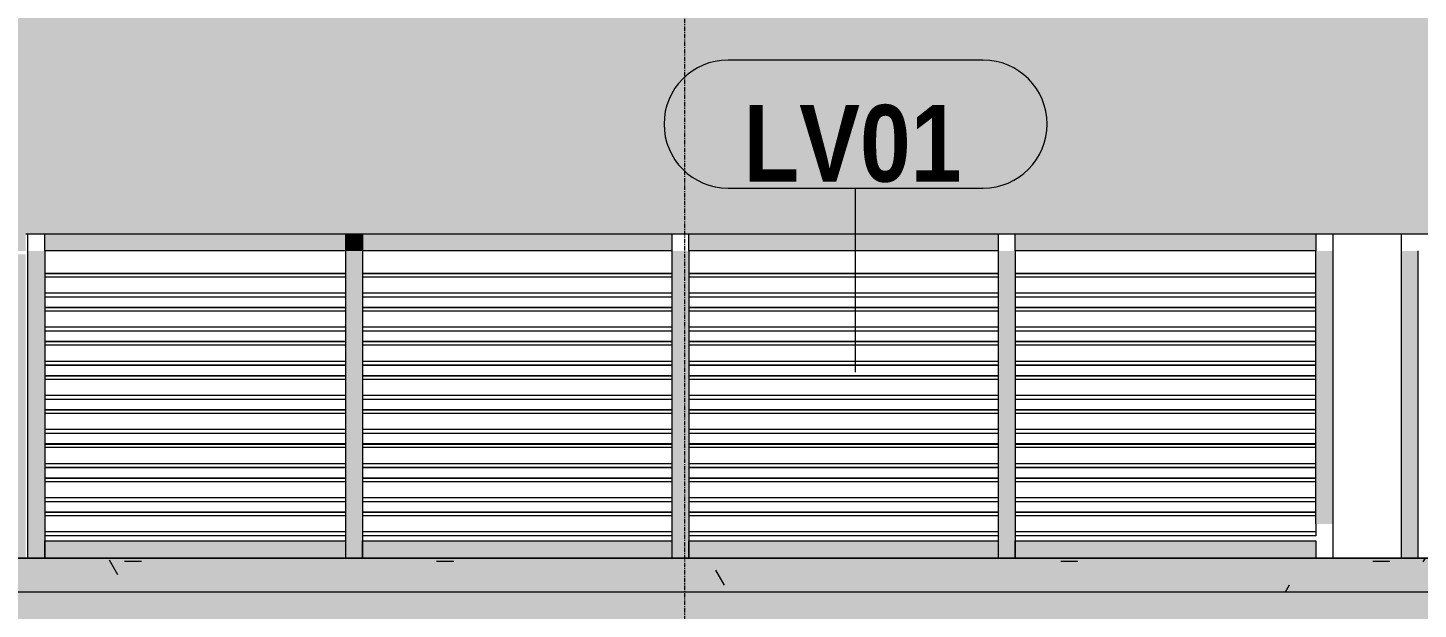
# Model space of a CAD drawing. Header units: millimetres. Extents: x 9199 to 175431, y -4466 to 35300.
# Drawn here: x 127776 to 131850, y 450 to 2154 of the extents above; entities that cross this region are included whole.
import ezdxf

# ---------------------------------------------------------------- set-up
doc = ezdxf.new("R2010")
doc.units = ezdxf.units.MM
doc.linetypes.add('Dash', pattern=[6, 3, -3])
doc.linetypes.add('Grid Line', pattern=[22.225, 12.7, -3.175, 3.175, -3.175])
for name, color, linetype, lineweight in [('0-2', 250, 'Continuous', 5), ('A-DETL-GENF-2', 9, 'Continuous', 9), ('A-DETL-THIN', 151, 'Continuous', 9), ('A-GLAZ-CWMG', 51, 'Continuous', 9), ('A-WALL', 113, 'Continuous', 9), ('A-WALL-IDEN', 211, 'Continuous', 9), ('A-WALL-PATT', 111, 'Continuous', 9), ('A-WALL-PATT-2', 111, 'Continuous', 5), ('C-PRKG', 70, 'Continuous', 9), ('C-PRKG-HDLN', 70, 'Dash', 9), ('S-COLS', 52, 'Continuous', 9), ('S-COLS-1', 7, 'Continuous', 9), ('S-GRID-1', 1, 'Grid Line', 9)]:
    doc.layers.add(name, color=color, linetype=linetype, lineweight=lineweight)
doc.styles.add('Arial_B', font='arialbd.ttf', dxfattribs={"width": 0.85, "height": 225})

# ---------------------------------------------------------------- blocks, each defined once
blk = doc.blocks.new('NCV_TKTC_KET CAU_rvt-2-TKCS_MẶT ĐỨNG HƯỚNG TÂY')
at = {"layer": 'S-COLS-1'}
blk.add_line((-53361.9, 600), (-53361.9, 1550), dxfattribs=at)
blk = doc.blocks.new('BAI XE PCCC - BAI XE PCCC-V160-TKCS_MẶT ĐỨNG HƯỚNG TÂY')
at = {"layer": 'C-PRKG'}
blk.add_line((-61486.3, 600), (-46486.3, 600), dxfattribs=at)
at = {"layer": 'C-PRKG-HDLN'}
for p, q in [((-46511.3, 600), (-61486.3, 600)), ((-61461.3, 600), (-46486.3, 600))]:
    blk.add_line(p, q, dxfattribs=at)
blk = doc.blocks.new('Rectangular Mullion - 50 x 100mm-3796681-TKCS_MẶT ĐỨNG HƯỚNG TÂY')
at = {"layer": 'A-GLAZ-CWMG'}
blk.add_hatch(color=256, dxfattribs=at).paths.add_polyline_path([(-53311.9, 1500), (-52431, 1500), (-52431, 1550), (-53311.9, 1550)])
for p, q in [((-53311.9, 1500), (-53311.9, 1550)), ((-52431, 1550), (-52431, 1500)), ((-52431, 1500), (-53311.9, 1500))]:
    blk.add_line(p, q, dxfattribs=at)
blk = doc.blocks.new('Rectangular Mullion - 50 x 100mm-3796682-TKCS_MẶT ĐỨNG HƯỚNG TÂY')
at = {"layer": 'A-GLAZ-CWMG'}
blk.add_hatch(color=256, dxfattribs=at).paths.add_polyline_path([(-50519.2, 1500), (-50519.2, 1550), (-51425.1, 1550), (-51425.1, 1500), (-51131, 1500)])
for p, q in [((-51425.1, 1500), (-51425.1, 1550)), ((-50519.2, 1550), (-50519.2, 1500)), ((-50519.2, 1500), (-51425.1, 1500))]:
    blk.add_line(p, q, dxfattribs=at)
blk = doc.blocks.new('Rectangular Mullion - 50 x 100mm-3796683-TKCS_MẶT ĐỨNG HƯỚNG TÂY')
at = {"layer": 'A-GLAZ-CWMG'}
blk.add_hatch(color=256, dxfattribs=at).paths.add_polyline_path([(-50072.8, 600), (-49588.3, 600), (-49588.3, 650), (-50469.2, 650), (-50469.2, 600)])
for p, q in [((-50469.2, 600), (-50469.2, 650)), ((-50469.2, 650), (-49588.3, 650)), ((-49588.3, 650), (-49588.3, 600))]:
    blk.add_line(p, q, dxfattribs=at)
blk = doc.blocks.new('Rectangular Mullion - 50 x 100mm-3796684-TKCS_MẶT ĐỨNG HƯỚNG TÂY')
at = {"layer": 'A-GLAZ-CWMG'}
blk.add_hatch(color=256, dxfattribs=at).paths.add_polyline_path([(-51425.1, 600), (-50519.2, 600), (-50519.2, 650), (-51425.1, 650)])
for p, q in [((-51425.1, 600), (-51425.1, 650)), ((-51425.1, 650), (-50519.2, 650)), ((-50519.2, 650), (-50519.2, 600))]:
    blk.add_line(p, q, dxfattribs=at)
blk = doc.blocks.new('Rectangular Mullion - 50 x 100mm-V168-TKCS_MẶT ĐỨNG HƯỚNG TÂY')
at = {"layer": 'A-GLAZ-CWMG'}
blk.add_hatch(color=256, dxfattribs=at).paths.add_polyline_path([(-21335.3, 600), (-21335.3, 700), (-21385.3, 700), (-21385.3, 600)])
blk.add_line((-21335.3, 700), (-21335.3, 600), dxfattribs=at)
blk = doc.blocks.new('Rectangular Mullion - 50 x 100mm-V169-TKCS_MẶT ĐỨNG HƯỚNG TÂY')
at = {"layer": 'A-GLAZ-CWMG'}
blk.add_hatch(color=256, dxfattribs=at).paths.add_polyline_path([(-21335.3, 700), (-21335.3, 800), (-21385.3, 800), (-21385.3, 700)])
blk.add_line((-21335.3, 800), (-21335.3, 700), dxfattribs=at)
blk = doc.blocks.new('Rectangular Mullion - 50 x 100mm-2333212-TKCS_MẶT ĐỨNG HƯỚNG TÂY')
at = {"layer": 'A-GLAZ-CWMG'}
blk.add_hatch(color=256, dxfattribs=at).paths.add_polyline_path([(-17604.9, 700), (-17586.9, 700), (-17586.9, 800), (-17636.9, 800), (-17636.9, 700)])
blk.add_line((-17636.9, 700), (-17636.9, 800), dxfattribs=at)
blk = doc.blocks.new('Rectangular Mullion - MULLION LA SACH-3796685-TKCS_MẶT ĐỨNG HƯỚNG TÂY')
at = {"layer": 'A-GLAZ-CWMG'}
for p, q in [((-49588.3, 734.3), (-50469.2, 734.3)), ((-49588.3, 733.3), (-50469.2, 733.3)), ((-49588.3, 733.2), (-50469.2, 733.2)), ((-49588.3, 723.5), (-50469.2, 723.5)), ((-49588.3, 700), (-49588.3, 676.5)), ((-49588.3, 676.5), (-50469.2, 676.5)), ((-49588.3, 665), (-50469.2, 665)), ((-49588.3, 664.8), (-50469.2, 664.8)), ((-49588.3, 676.5), (-49588.3, 665)), ((-49588.3, 665), (-49588.3, 664.8))]:
    blk.add_line(p, q, dxfattribs=at)
blk = doc.blocks.new('Rectangular Mullion - MULLION LA SACH-3796686-TKCS_MẶT ĐỨNG HƯỚNG TÂY')
at = {"layer": 'A-GLAZ-CWMG'}
for p, q in [((-50519.2, 734.3), (-51425.1, 734.3)), ((-50519.2, 733.3), (-51425.1, 733.3)), ((-50519.2, 733.2), (-51425.1, 733.2)), ((-50519.2, 723.5), (-51425.1, 723.5)), ((-50519.2, 676.5), (-51425.1, 676.5)), ((-50519.2, 665), (-51425.1, 665)), ((-50519.2, 664.8), (-51425.1, 664.8))]:
    blk.add_line(p, q, dxfattribs=at)
blk = doc.blocks.new('Rectangular Mullion - MULLION LA SACH-V174-TKCS_MẶT ĐỨNG HƯỚNG TÂY')
at = {"layer": 'A-GLAZ-CWMG'}
for p, q in [((-52431, 734.3), (-53311.9, 734.3)), ((-52431, 733.3), (-53311.9, 733.3)), ((-52431, 733.2), (-53311.9, 733.2)), ((-52431, 723.5), (-53311.9, 723.5)), ((-52431, 676.5), (-53311.9, 676.5)), ((-52431, 665), (-53311.9, 665)), ((-52431, 664.8), (-53311.9, 664.8))]:
    blk.add_line(p, q, dxfattribs=at)
blk = doc.blocks.new('Rectangular Mullion - 50 x 100mm-V171-TKCS_MẶT ĐỨNG HƯỚNG TÂY')
at = {"layer": 'A-GLAZ-CWMG'}
blk.add_hatch(color=256, dxfattribs=at).paths.add_polyline_path([(-18511.5, 600), (-18511.5, 700), (-18561.5, 700), (-18561.5, 600)])
for p, q in [((-18561.5, 700), (-18561.5, 600)), ((-18511.5, 700), (-18511.5, 600))]:
    blk.add_line(p, q, dxfattribs=at)
blk = doc.blocks.new('Rectangular Mullion - 50 x 100mm-2333205-TKCS_MẶT ĐỨNG HƯỚNG TÂY')
at = {"layer": 'A-GLAZ-CWMG'}
blk.add_hatch(color=256, dxfattribs=at).paths.add_polyline_path([(-13113.2, 2100), (-13113.2, 2200), (-13163.2, 2200), (-13163.2, 2100)])
for p, q in [((-13163.2, 2200), (-13163.2, 2100)), ((-13113.2, 2200), (-13113.2, 2100))]:
    blk.add_line(p, q, dxfattribs=at)
blk = doc.blocks.new('Rectangular Mullion - 50 x 100mm-3082126-TKCS_MẶT ĐỨNG HƯỚNG TÂY')
at = {"layer": 'A-GLAZ-CWMG'}
blk.add_hatch(color=256, dxfattribs=at).paths.add_polyline_path([(-20460.7, 1500), (-20410.7, 1500), (-20410.7, 1550), (-20460.7, 1550)])
for p, q in [((-20460.7, 1550), (-20460.7, 1500)), ((-20410.7, 1550), (-20410.7, 1500))]:
    blk.add_line(p, q, dxfattribs=at)
blk = doc.blocks.new('Rectangular Mullion - 50 x 100mm-3089669-TKCS_MẶT ĐỨNG HƯỚNG TÂY')
at = {"layer": 'A-GLAZ-CWMG'}
blk.add_hatch(color=256, dxfattribs=at).paths.add_polyline_path([(-57485.3, 600), (-57485.3, 700), (-57535.3, 700), (-57535.3, 600)])
blk.add_line((-57485.3, 600), (-57485.3, 700), dxfattribs=at)
blk = doc.blocks.new('Rectangular Mullion - 50 x 100mm-3089670-TKCS_MẶT ĐỨNG HƯỚNG TÂY')
at = {"layer": 'A-GLAZ-CWMG'}
blk.add_hatch(color=256, dxfattribs=at).paths.add_polyline_path([(-57485.3, 700), (-57485.3, 800), (-57535.3, 800), (-57535.3, 700)])
blk.add_line((-57485.3, 700), (-57485.3, 800), dxfattribs=at)
blk = doc.blocks.new('CTL_WALL TAG NO MARK - 10-2062273-TKCS_MẶT ĐỨNG HƯỚNG TÂY')
at = {"layer": 'A-WALL-IDEN'}
for p, q in [((-15159.4, 30418.1), (-15907, 30418.1)), ((-15907, 30043.1), (-15159.4, 30043.1))]:
    blk.add_line(p, q, dxfattribs=at)
for centre, start, end in [((-15907, 30230.6), 90, 270), ((-15159.4, 30230.6), 270, 90)]:
    blk.add_arc(centre, 187.5, start, end, dxfattribs=at)

msp = doc.modelspace()

# ---------------------------------------------------------------- hatches: boundary and pattern name
at = {"layer": 'A-DETL-GENF-2'}
h = msp.add_hatch(dxfattribs=at)
h.set_pattern_fill('FP_33', color=256, style=0, pattern_type=2)
h.set_pattern_definition([(0, (129582.6, 1200), (725.805, 725.805), [725.805, -725.805]), (0, (129582.6, 1472.2), (725.805, 725.805), [725.805, -725.805]), (0, (129582.6, 1744.35), (725.805, 725.805), [725.805, -725.805]), (90, (129673.3, 1835.1), (-725.805, 725.805), [725.805, -725.805]), (90, (129945.5, 1835.1), (-725.805, 725.805), [725.805, -725.805]), (90, (130217.7, 1835.1), (-725.805, 725.805), [725.805, -725.805])])
h.paths.add_polyline_path([(100378.3, -955.5), (168101.5, -955.5), (168101.5, 500), (100378.3, 500), (100378.3, -407.6)])
at = {"layer": 'A-WALL-PATT'}
h = msp.add_hatch(dxfattribs=at)
h.set_pattern_fill('FP_27', color=256, style=0, pattern_type=2)
h.set_pattern_definition([(0, (129582.6, 1200), (1219.2, 304.8), [50.29, -864.11, 50.29, -864.11, -4876.8]), (0, (129582.6, 1200), (1219.2, 304.8), [-1828.8, 50.292, -1778.508, 50.292, -864.108, -2133.6]), (0, (129582.6, 1200), (1219.2, 304.8), [-4572, 50.29, -559.31, 50.29, -1473.71]), (120, (130039.8, 1352.4), (-873.5645, 903.458), [50.29, -864.11, 50.29, -5740.91]), (120, (130039.8, 1352.4), (-873.5645, 903.458), [-964.69, -864.11, 50.29, -1778.51, -3048]), (120, (130039.8, 1352.4), (-873.5645, 903.458), [-3657.6, 50.29, -864.11, 50.29, -2083.31]), (120, (130039.8, 1352.4), (-873.5645, 903.458), [-4622.29, -559.31, 50.29, -1473.71]), (240, (130192.2, 1962), (-345.6355, -1208.258), [50.29, -864.11, 50.29, -5740.91]), (240, (130192.2, 1962), (-345.6355, -1208.258), [-964.69, -864.11, 50.29, -1778.51, -3048]), (240, (130192.2, 1962), (-345.6355, -1208.258), [-3657.6, 50.29, -864.11, 50.29, -2083.31]), (240, (130192.2, 1962), (-345.6355, -1208.258), [-4622.29, -559.31, 50.29, -1473.71])])
h.paths.add_polyline_path([(130007.2, 500), (140141.8, 500), (140141.8, 600), (119661.8, 600), (119661.8, 500), (128949, 500)])
h = msp.add_hatch(dxfattribs=at)
h.set_pattern_fill('FP_29', color=256, style=0, pattern_type=2)
h.set_pattern_definition([(349.695, (140390.804, 869.39), (3657.59817, -609.61005), [68.155, -6747.38]), (0, (140457.86, 857.2), (609.6, 609.6), [67.056, -542.544]), (18.435, (140524.92, 857.2), (1219.1992, 609.6016), [57.832, -1869.893]), (172.875, (140579.78, 875.49), (4267.1994, -609.59911), [49.148, -4865.604]), (174.806, (140531.01, 881.584), (6096.00395, -609.55472), [67.333, -6665.92]), (194.036, (140463.96, 887.68), (-1828.8022, -609.5924), [75.403, -2438.042]), (9.462, (140439.57, 869.39), (3048.00504, 609.5835), [37.081, -3670.971]), (353.66, (140476.15, 875.49), (-4876.8008, 609.58348), [55.202, -5464.96]), (185.711, (140531.01, 869.39), (-5486.39511, -609.63944), [61.264, -6065.139]), (168.69, (140470.05, 863.3), (2438.4, -609.6026), [31.084, -3077.279]), (354.806, (140335.94, 863.296), (-6096.00395, 609.55472), [67.333, -6665.92]), (348.69, (140403, 857.2), (-2438.4, 609.6026), [62.167, -3046.194]), (0, (140463.96, 845), (609.6, 609.6), [73.152, -536.448]), (20.556, (140537.11, 845.01), (3048.0001, 1219.19697), [52.084, -5156.34]), (3.814, (140585.876, 863.296), (8534.401155, 609.58889), [91.643, -9072.654]), (354.806, (140677.316, 869.39), (-6096.00395, 609.55472), [67.333, -6665.92]), (0, (140744.4, 863.3), (609.6, 609.6), [67.056, -542.544]), (5.194, (140201.83, 863.296), (6096.00395, 609.55472), [67.333, -6665.92]), (354.806, (140268.884, 869.39), (-6096.00395, 609.55472), [67.333, -6665.92]), (0, (140201.8, 875.5), (609.6, 609.6), [36.576, -573.024]), (5.194, (140238.404, 875.49), (6096.00395, 609.55472), [67.333, -6665.92]), (0, (140305.46, 881.6), (609.6, 609.6), [60.96, -548.64]), (10.305, (140366.42, 881.584), (-3657.59817, -609.61005), [68.155, -6747.38]), (5.194, (140433.476, 893.776), (6096.00395, 609.55472), [67.333, -6665.92]), (354.806, (140500.53, 899.87), (-6096.00395, 609.55472), [67.333, -6665.92]), (354.806, (140567.59, 893.776), (-6096.00395, 609.55472), [67.333, -6665.92]), (351.87, (140634.644, 887.68), (-3657.60043, 609.5929), [86.21, -4224.312]), (0, (140720, 875.5), (609.6, 609.6), [91.44, -518.16]), (347.471, (140695.604, 509.73), (3047.99888, -609.61085), [56.202, -5564.033]), (354.289, (140750.47, 497.536), (-5486.39511, 609.63944), [61.264, -6065.139]), (8.13, (140695.604, 509.73), (3657.60043, 609.5929), [43.105, -4267.418]), (9.462, (140738.28, 515.82), (3048.00504, 609.5835), [74.161, -3633.892]), (0, (140201.8, 528), (609.6, 609.6), [73.152, -536.448]), (350.538, (140274.98, 528.02), (-3048.00504, 609.5835), [37.081, -3670.971]), (201.801, (140311.56, 521.92), (1828.80447, 609.58684), [32.828, -3249.968]), (192.995, (140281.076, 509.73), (5486.39314, 1219.23746), [81.331, -8051.747]), (352.875, (140762.66, 509.73), (-4267.1994, 609.59911), [49.148, -4865.604]), (7.125, (140762.66, 509.73), (4267.1994, 609.59911), [49.148, -4865.604]), (0, (140201.8, 515.8), (609.6, 609.6), [48.768, -560.832]), (194.036, (140250.6, 515.82), (-1828.8022, -609.5924), [50.269, -2463.177]), (356.633, (140335.94, 534.112), (-9753.59439, 609.691875), [103.811, -10277.302]), (357.709, (140439.572, 528.016), (-14630.396648, 609.69909), [152.522, -15099.665]), (3.18, (140591.972, 521.92), (10363.19831, 609.63121), [109.897, -10879.823]), (9.462, (140701.7, 528.02), (3048.00504, 609.5835), [111.242, -3596.81]), (10.305, (140201.83, 473.15), (-3657.59817, -609.61005), [68.155, -6747.38]), (15.945, (140268.884, 485.34), (-2438.40422, -609.58315), [88.759, -4349.196]), (0, (140354.2, 509.7), (609.6, 609.6), [79.248, -530.352]), (351.87, (140433.48, 509.73), (-3657.60043, 609.5929), [86.21, -4224.312]), (3.576, (140518.82, 497.536), (9144.002965, 609.546796), [97.726, -9674.906]), (351.254, (140616.356, 503.63), (4267.20096, -609.58783), [80.18, -7937.856]), (345.964, (140695.6, 491.44), (-1828.8022, 609.5924), [75.403, -2438.042]), (0, (140768.76, 473.15), (609.6, 609.6), [42.672, -566.928]), (174.806, (140335.94, 534.11), (6096.00395, -609.55472), [134.665, -6598.587]), (355.236, (140201.83, 570.69), (-6705.59647, 609.64143), [146.811, -7193.745]), (0, (140348.13, 558.5), (609.6, 609.6), [140.208, -469.392]), (4.086, (140488.34, 558.496), (7924.79503, 609.65274), [171.123, -8385.02]), (0, (140659, 570.7), (609.6, 609.6), [152.4, -457.2]), (7.125, (140201.83, 442.67), (4267.1994, 609.59911), [147.443, -4767.311]), (6.34, (140348.13, 460.96), (4876.8008, 609.58348), [110.403, -5409.758]), (357.51, (140457.86, 473.152), (-13411.196973, 609.70439), [140.34, -13893.706]), (353.48, (140598.068, 467.056), (-15849.59217, 1828.855172), [214.749, -21260.135]), (3.013, (140201.83, 838.912), (10972.79715, 609.6408), [115.984, -11482.446]), (351.87, (140317.65, 845.01), (-3657.60043, 609.5929), [129.316, -4181.208]), (357.614, (140445.668, 826.72), (-14020.799432, 609.613717), [146.431, -14496.664]), (10.62, (140591.972, 820.624), (-6705.592456, -1219.239726), [99.236, -9824.334]), (0, (140689.5, 838.9), (609.6, 609.6), [121.92, -487.68]), (356.82, (140201.83, 912.064), (-10363.19831, 609.63121), [109.897, -10879.823]), (6.009, (140311.556, 905.968), (-6095.99899, -609.599175), [116.464, -11529.929]), (6.71, (140427.38, 918.16), (-5486.397345, -609.61573), [104.346, -10330.325]), (354.289, (140531.01, 930.35), (-5486.39511, 609.63944), [122.528, -6003.877]), (347.905, (140652.932, 918.16), (-5486.39487, 1219.22295), [87.281, -8640.862]), (9.462, (140738.28, 899.87), (3048.00504, 609.5835), [74.161, -3633.892]), (3.814, (140201.83, 796.24), (8534.401155, 609.58889), [91.643, -9072.654]), (347.196, (140293.268, 802.336), (-7924.80896, 1828.76326), [137.532, -13615.67]), (0, (140427.4, 771.86), (609.6, 609.6), [152.4, -457.2]), (5.44, (140579.78, 771.856), (-6705.60249, -609.560852), [128.595, -12730.932]), (6.71, (140707.796, 784.048), (-5486.397345, -609.61573), [104.346, -10330.325]), (0, (140201.8, 954.74), (609.6, 609.6), [103.632, -505.968]), (8.13, (140305.46, 954.74), (3657.60043, 609.5929), [172.421, -4138.102]), (357.614, (140476.148, 979.12), (-14020.799432, 609.613717), [146.431, -14496.664]), (354.472, (140622.452, 973.024), (12801.591011, -1219.302898), [189.859, -18796.025]), (6.843, (140201.828, 400), (-10363.195037, -1219.241277), [153.494, -15195.842]), (0, (140354.2, 418.3), (609.6, 609.6), [170.688, -438.912]), (356.348, (140524.916, 418.288), (-18897.604963, 1219.1266646), [287.095, -28422.422]), (0, (140201.8, 613.36), (609.6, 609.6), [146.304, -463.296]), (4.764, (140348.13, 613.36), (6705.59647, 609.64143), [146.811, -7193.745]), (358.152, (140494.436, 625.552), (-18287.996238, 609.724117), [189.074, -18718.355]), (357.274, (140683.412, 619.456), (-12192.004244, 609.534153), [128.161, -12687.945]), (354.806, (140201.83, 710.896), (-6096.00395, 609.55472), [134.665, -6598.587]), (0, (140335.94, 698.7), (609.6, 609.6), [195.072, -414.528]), (1.909, (140531.012, 698.704), (17678.401049, 609.553228), [182.982, -18115.176]), (3.576, (140713.892, 704.8), (9144.002965, 609.546796), [97.726, -9674.906])])
h.paths.add_polyline_path([(130007.2, 500), (140141.8, 500), (140141.8, 600), (119661.8, 600), (119661.8, 500), (128949, 500)])
at = {"layer": 'A-WALL-PATT-2'}
h = msp.add_hatch(color=256, dxfattribs=at)
h.paths.add_polyline_path([(127429.5, 600), (127770.2, 600), (127770.2, 1490), (127429.5, 1490), (127429.5, 688.4)])
h.paths.add_polyline_path([(127429.5, 1500), (127770.2, 1500), (127770.2, 1550), (132490.2, 1550), (132490.2, 2200), (124298.9, 2200), (124298.9, 1550), (127429.5, 1550)])

# ---------------------------------------------------------------- linework, layer by layer
at = {"layer": 'A-DETL-THIN'}
msp.add_line((168101.5, 500), (100378.3, 500), dxfattribs=at)
at = {"layer": 'A-WALL'}
for p, q in [((127770.2, 1550), (135623.6, 1550)), ((140751.8, 600), (101791.2, 600))]:
    msp.add_line(p, q, dxfattribs=at)
at = {"layer": 'A-WALL-IDEN'}
msp.add_line((130201.6, 1144.8), (130201.6, 1684.5), dxfattribs=at)
at = {"layer": 'S-COLS'}
for p, q in [((131599.9, 1550), (131599.9, 600)), ((131799.9, 1550), (131799.9, 600))]:
    msp.add_line(p, q, dxfattribs=at)
at = {"layer": 'S-GRID-1'}
for p, q in [((129701.2, 634.2), (129701.2, 30542.5)), ((129701.2, -3115.8), (129701.2, 634.2))]:
    msp.add_line(p, q, dxfattribs=at)

# ---------------------------------------------------------------- block references
at = {"layer": '0-2'}
msp.add_blockref('NCV_TKTC_KET CAU_rvt-2-TKCS_MẶT ĐỨNG HƯỚNG TÂY', (181138.2, 0), dxfattribs=at)
at = {"layer": 'A-GLAZ-CWMG'}
for name, p in [('Rectangular Mullion - 50 x 100mm-3796681-TKCS_MẶT ĐỨNG HƯỚNG TÂY', (181138.2, 0)), ('Rectangular Mullion - 50 x 100mm-3082126-TKCS_MẶT ĐỨNG HƯỚNG TÂY', (149167.9, 0)), ('Rectangular Mullion - 50 x 100mm-3796682-TKCS_MẶT ĐỨNG HƯỚNG TÂY', (180182.2, 0)), ('Rectangular Mullion - 50 x 100mm-3796682-TKCS_MẶT ĐỨNG HƯỚNG TÂY', (181138.2, 0)), ('Rectangular Mullion - 50 x 100mm-3796681-TKCS_MẶT ĐỨNG HƯỚNG TÂY', (183980.9, 0)), ('Rectangular Mullion - 50 x 100mm-V169-TKCS_MẶT ĐỨNG HƯỚNG TÂY', (149161.5, 700)), ('Rectangular Mullion - 50 x 100mm-2333205-TKCS_MẶT ĐỨNG HƯỚNG TÂY', (141870.4, -700)), ('Rectangular Mullion - 50 x 100mm-2333205-TKCS_MẶT ĐỨNG HƯỚNG TÂY', (142826.3, -700)), ('Rectangular Mullion - 50 x 100mm-2333205-TKCS_MẶT ĐỨNG HƯỚNG TÂY', (143782.2, -700)), ('Rectangular Mullion - 50 x 100mm-2333212-TKCS_MẶT ĐỨNG HƯỚNG TÂY', (149186.8, 700)), ('Rectangular Mullion - 50 x 100mm-3089670-TKCS_MẶT ĐỨNG HƯỚNG TÂY', (189335.2, 700)), ('Rectangular Mullion - MULLION LA SACH-V174-TKCS_MẶT ĐỨNG HƯỚNG TÂY', (181138.2, 700)), ('Rectangular Mullion - MULLION LA SACH-3796686-TKCS_MẶT ĐỨNG HƯỚNG TÂY', (180182.2, 700)), ('Rectangular Mullion - MULLION LA SACH-3796686-TKCS_MẶT ĐỨNG HƯỚNG TÂY', (181138.2, 700)), ('Rectangular Mullion - MULLION LA SACH-V174-TKCS_MẶT ĐỨNG HƯỚNG TÂY', (183980.9, 700)), ('Rectangular Mullion - 50 x 100mm-V169-TKCS_MẶT ĐỨNG HƯỚNG TÂY', (149161.5, 600)), ('Rectangular Mullion - 50 x 100mm-2333205-TKCS_MẶT ĐỨNG HƯỚNG TÂY', (141870.4, -800)), ('Rectangular Mullion - 50 x 100mm-2333205-TKCS_MẶT ĐỨNG HƯỚNG TÂY', (142826.3, -800)), ('Rectangular Mullion - 50 x 100mm-2333205-TKCS_MẶT ĐỨNG HƯỚNG TÂY', (143782.2, -800)), ('Rectangular Mullion - 50 x 100mm-2333212-TKCS_MẶT ĐỨNG HƯỚNG TÂY', (149186.8, 600)), ('Rectangular Mullion - 50 x 100mm-3089670-TKCS_MẶT ĐỨNG HƯỚNG TÂY', (189335.2, 600)), ('Rectangular Mullion - MULLION LA SACH-V174-TKCS_MẶT ĐỨNG HƯỚNG TÂY', (181138.2, 600)), ('Rectangular Mullion - MULLION LA SACH-3796686-TKCS_MẶT ĐỨNG HƯỚNG TÂY', (180182.2, 600)), ('Rectangular Mullion - MULLION LA SACH-3796686-TKCS_MẶT ĐỨNG HƯỚNG TÂY', (181138.2, 600)), ('Rectangular Mullion - MULLION LA SACH-V174-TKCS_MẶT ĐỨNG HƯỚNG TÂY', (183980.9, 600)), ('Rectangular Mullion - 50 x 100mm-V169-TKCS_MẶT ĐỨNG HƯỚNG TÂY', (149161.5, 500)), ('Rectangular Mullion - 50 x 100mm-2333205-TKCS_MẶT ĐỨNG HƯỚNG TÂY', (141870.4, -900)), ('Rectangular Mullion - 50 x 100mm-2333205-TKCS_MẶT ĐỨNG HƯỚNG TÂY', (142826.3, -900)), ('Rectangular Mullion - 50 x 100mm-2333205-TKCS_MẶT ĐỨNG HƯỚNG TÂY', (143782.2, -900)), ('Rectangular Mullion - 50 x 100mm-2333212-TKCS_MẶT ĐỨNG HƯỚNG TÂY', (149186.8, 500)), ('Rectangular Mullion - 50 x 100mm-3089670-TKCS_MẶT ĐỨNG HƯỚNG TÂY', (189335.2, 500)), ('Rectangular Mullion - MULLION LA SACH-V174-TKCS_MẶT ĐỨNG HƯỚNG TÂY', (181138.2, 500)), ('Rectangular Mullion - MULLION LA SACH-3796686-TKCS_MẶT ĐỨNG HƯỚNG TÂY', (180182.2, 500)), ('Rectangular Mullion - MULLION LA SACH-3796686-TKCS_MẶT ĐỨNG HƯỚNG TÂY', (181138.2, 500)), ('Rectangular Mullion - MULLION LA SACH-V174-TKCS_MẶT ĐỨNG HƯỚNG TÂY', (183980.9, 500)), ('Rectangular Mullion - 50 x 100mm-V169-TKCS_MẶT ĐỨNG HƯỚNG TÂY', (149161.5, 400)), ('Rectangular Mullion - 50 x 100mm-2333205-TKCS_MẶT ĐỨNG HƯỚNG TÂY', (141870.4, -1000)), ('Rectangular Mullion - 50 x 100mm-2333205-TKCS_MẶT ĐỨNG HƯỚNG TÂY', (142826.3, -1000)), ('Rectangular Mullion - 50 x 100mm-2333205-TKCS_MẶT ĐỨNG HƯỚNG TÂY', (143782.2, -1000)), ('Rectangular Mullion - 50 x 100mm-2333212-TKCS_MẶT ĐỨNG HƯỚNG TÂY', (149186.8, 400)), ('Rectangular Mullion - 50 x 100mm-3089670-TKCS_MẶT ĐỨNG HƯỚNG TÂY', (189335.2, 400)), ('Rectangular Mullion - 50 x 100mm-V169-TKCS_MẶT ĐỨNG HƯỚNG TÂY', (149161.5, 300)), ('Rectangular Mullion - MULLION LA SACH-V174-TKCS_MẶT ĐỨNG HƯỚNG TÂY', (181138.2, 400)), ('Rectangular Mullion - 50 x 100mm-2333205-TKCS_MẶT ĐỨNG HƯỚNG TÂY', (141870.4, -1100)), ('Rectangular Mullion - MULLION LA SACH-3796686-TKCS_MẶT ĐỨNG HƯỚNG TÂY', (180182.2, 400)), ('Rectangular Mullion - 50 x 100mm-2333205-TKCS_MẶT ĐỨNG HƯỚNG TÂY', (142826.3, -1100)), ('Rectangular Mullion - MULLION LA SACH-3796686-TKCS_MẶT ĐỨNG HƯỚNG TÂY', (181138.2, 400)), ('Rectangular Mullion - 50 x 100mm-2333205-TKCS_MẶT ĐỨNG HƯỚNG TÂY', (143782.2, -1100)), ('Rectangular Mullion - MULLION LA SACH-V174-TKCS_MẶT ĐỨNG HƯỚNG TÂY', (183980.9, 400)), ('Rectangular Mullion - 50 x 100mm-2333212-TKCS_MẶT ĐỨNG HƯỚNG TÂY', (149186.8, 300)), ('Rectangular Mullion - 50 x 100mm-3089670-TKCS_MẶT ĐỨNG HƯỚNG TÂY', (189335.2, 300)), ('Rectangular Mullion - MULLION LA SACH-V174-TKCS_MẶT ĐỨNG HƯỚNG TÂY', (181138.2, 300)), ('Rectangular Mullion - MULLION LA SACH-3796686-TKCS_MẶT ĐỨNG HƯỚNG TÂY', (180182.2, 300)), ('Rectangular Mullion - MULLION LA SACH-3796686-TKCS_MẶT ĐỨNG HƯỚNG TÂY', (181138.2, 300)), ('Rectangular Mullion - MULLION LA SACH-V174-TKCS_MẶT ĐỨNG HƯỚNG TÂY', (183980.9, 300)), ('Rectangular Mullion - 50 x 100mm-V169-TKCS_MẶT ĐỨNG HƯỚNG TÂY', (149161.5, 200)), ('Rectangular Mullion - 50 x 100mm-2333205-TKCS_MẶT ĐỨNG HƯỚNG TÂY', (141870.4, -1200)), ('Rectangular Mullion - 50 x 100mm-2333205-TKCS_MẶT ĐỨNG HƯỚNG TÂY', (142826.3, -1200)), ('Rectangular Mullion - 50 x 100mm-2333205-TKCS_MẶT ĐỨNG HƯỚNG TÂY', (143782.2, -1200)), ('Rectangular Mullion - 50 x 100mm-2333212-TKCS_MẶT ĐỨNG HƯỚNG TÂY', (149186.8, 200)), ('Rectangular Mullion - 50 x 100mm-3089670-TKCS_MẶT ĐỨNG HƯỚNG TÂY', (189335.2, 200)), ('Rectangular Mullion - 50 x 100mm-V169-TKCS_MẶT ĐỨNG HƯỚNG TÂY', (149161.5, 100)), ('Rectangular Mullion - MULLION LA SACH-V174-TKCS_MẶT ĐỨNG HƯỚNG TÂY', (181138.2, 200)), ('Rectangular Mullion - 50 x 100mm-2333205-TKCS_MẶT ĐỨNG HƯỚNG TÂY', (141870.4, -1300)), ('Rectangular Mullion - MULLION LA SACH-3796686-TKCS_MẶT ĐỨNG HƯỚNG TÂY', (180182.2, 200)), ('Rectangular Mullion - 50 x 100mm-2333205-TKCS_MẶT ĐỨNG HƯỚNG TÂY', (142826.3, -1300)), ('Rectangular Mullion - MULLION LA SACH-3796686-TKCS_MẶT ĐỨNG HƯỚNG TÂY', (181138.2, 200)), ('Rectangular Mullion - 50 x 100mm-2333205-TKCS_MẶT ĐỨNG HƯỚNG TÂY', (143782.2, -1300)), ('Rectangular Mullion - MULLION LA SACH-V174-TKCS_MẶT ĐỨNG HƯỚNG TÂY', (183980.9, 200)), ('Rectangular Mullion - 50 x 100mm-2333212-TKCS_MẶT ĐỨNG HƯỚNG TÂY', (149186.8, 100)), ('Rectangular Mullion - 50 x 100mm-3089670-TKCS_MẶT ĐỨNG HƯỚNG TÂY', (189335.2, 100)), ('Rectangular Mullion - MULLION LA SACH-V174-TKCS_MẶT ĐỨNG HƯỚNG TÂY', (181138.2, 100)), ('Rectangular Mullion - MULLION LA SACH-3796686-TKCS_MẶT ĐỨNG HƯỚNG TÂY', (180182.2, 100)), ('Rectangular Mullion - MULLION LA SACH-3796686-TKCS_MẶT ĐỨNG HƯỚNG TÂY', (181138.2, 100)), ('Rectangular Mullion - MULLION LA SACH-V174-TKCS_MẶT ĐỨNG HƯỚNG TÂY', (183980.9, 100)), ('Rectangular Mullion - 50 x 100mm-V169-TKCS_MẶT ĐỨNG HƯỚNG TÂY', (149161.5, 0)), ('Rectangular Mullion - 50 x 100mm-2333205-TKCS_MẶT ĐỨNG HƯỚNG TÂY', (141870.4, -1400)), ('Rectangular Mullion - 50 x 100mm-2333205-TKCS_MẶT ĐỨNG HƯỚNG TÂY', (142826.3, -1400)), ('Rectangular Mullion - 50 x 100mm-2333205-TKCS_MẶT ĐỨNG HƯỚNG TÂY', (143782.2, -1400)), ('Rectangular Mullion - 50 x 100mm-2333212-TKCS_MẶT ĐỨNG HƯỚNG TÂY', (149186.8, 0)), ('Rectangular Mullion - 50 x 100mm-3089670-TKCS_MẶT ĐỨNG HƯỚNG TÂY', (189335.2, 0)), ('Rectangular Mullion - MULLION LA SACH-V174-TKCS_MẶT ĐỨNG HƯỚNG TÂY', (181138.2, 0)), ('Rectangular Mullion - MULLION LA SACH-3796686-TKCS_MẶT ĐỨNG HƯỚNG TÂY', (180182.2, 0)), ('Rectangular Mullion - MULLION LA SACH-3796686-TKCS_MẶT ĐỨNG HƯỚNG TÂY', (181138.2, 0)), ('Rectangular Mullion - MULLION LA SACH-3796685-TKCS_MẶT ĐỨNG HƯỚNG TÂY', (181138.2, 0)), ('Rectangular Mullion - 50 x 100mm-V168-TKCS_MẶT ĐỨNG HƯỚNG TÂY', (149161.5, 0)), ('Rectangular Mullion - 50 x 100mm-V171-TKCS_MẶT ĐỨNG HƯỚNG TÂY', (147268.7, 0)), ('Rectangular Mullion - 50 x 100mm-V171-TKCS_MẶT ĐỨNG HƯỚNG TÂY', (148224.6, 0)), ('Rectangular Mullion - 50 x 100mm-V171-TKCS_MẶT ĐỨNG HƯỚNG TÂY', (149180.5, 0)), ('Rectangular Mullion - 50 x 100mm-3089669-TKCS_MẶT ĐỨNG HƯỚNG TÂY', (189335.2, 0)), ('Rectangular Mullion - 50 x 100mm-3796683-TKCS_MẶT ĐỨNG HƯỚNG TÂY', (178295.4, 0)), ('Rectangular Mullion - 50 x 100mm-3796684-TKCS_MẶT ĐỨNG HƯỚNG TÂY', (180182.2, 0)), ('Rectangular Mullion - 50 x 100mm-3796684-TKCS_MẶT ĐỨNG HƯỚNG TÂY', (181138.2, 0)), ('Rectangular Mullion - 50 x 100mm-3796683-TKCS_MẶT ĐỨNG HƯỚNG TÂY', (181138.2, 0))]:
    msp.add_blockref(name, p, dxfattribs=at)
at = {"layer": 'A-WALL-IDEN'}
msp.add_blockref('CTL_WALL TAG NO MARK - 10-2062273-TKCS_MẶT ĐỨNG HƯỚNG TÂY', (145734.8, -28358.6), dxfattribs=at)
at = {"layer": 'C-PRKG'}
msp.add_blockref('BAI XE PCCC - BAI XE PCCC-V160-TKCS_MẶT ĐỨNG HƯỚNG TÂY', (181138.2, 0), dxfattribs=at)

# ---------------------------------------------------------------- texts
at = {"layer": 'A-WALL-IDEN', "insert": (130192.3, 1814), "char_height": 225, "width": 657.9, "attachment_point": 5, "line_spacing_factor": 0.936439, "style": 'Arial_B'}
msp.add_mtext('\\pt6.37425,12.75075,19.125,25.49925,31.87575,38.25,44.62425,51.00075,57.375,63.74925,70.12575,76.5,82.87425,89.25075,95.625,101.99925,108.37575,114.75,121.12425,127.50075,133.875,140.24925,146.62575,153,159.37425,165.75075,172.125,178.49925,184.87575,191.25,197.62425,204.00075;LV01', dxfattribs=at)

doc.saveas('drawing.dxf')
